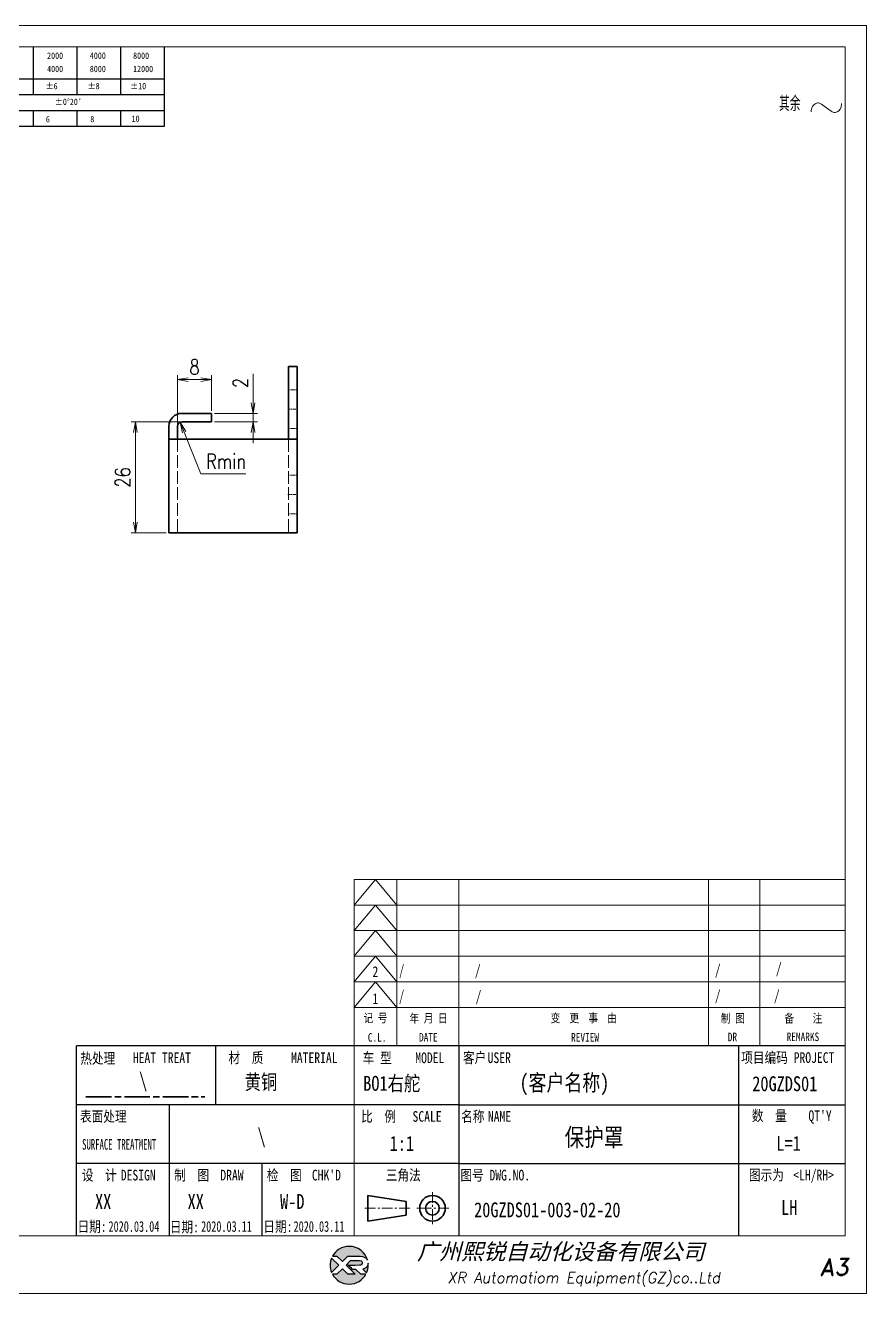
# Model space of a CAD drawing. Header units: inches. Extents: x 269 to 10986, y 1043 to 4337.
# Drawn here: x 7106.7 to 7303.7, y 3497.4 to 3794.4 of the extents above; entities that cross this region are included whole.
import ezdxf
from ezdxf.enums import TextEntityAlignment as Align

# ---------------------------------------------------------------- set-up
doc = ezdxf.new("R2010")
doc.units = ezdxf.units.IN
doc.header["$MEASUREMENT"] = 0
for name, pattern in [('AM_ISO02W050x2', [3.75, 3, -0.75]), ('AM_ISO08W050x2', [9, 6, -0.75, 1.5, -0.75]), ('CENTER', [2, 1.25, -0.25, 0.25, -0.25]), ('DOT2', [0.125, 0, -0.125])]:
    doc.linetypes.add(name, pattern=pattern)
for name, color, linetype in [('DIM', 3, 'Continuous'), ('layer 1', 7, 'Continuous'), ('图\\M+19E79\\M+195B6\\M+18E9A', 7, 'Continuous'), ('图号', 7, 'Continuous'), ('图名', 7, 'Continuous'), ('数量', 7, 'Continuous'), ('材质', 7, 'Continuous'), ('表面处理', 7, 'Continuous'), ('车型', 7, 'Continuous')]:
    doc.layers.add(name, color=color, linetype=linetype)
for name, color, linetype, lineweight in [('中心线', 2, 'AM_ISO08W050x2', 18), ('图框', 7, 'Continuous', 18), ('标注线', 3, 'Continuous', 18), ('热处理', 7, 'Continuous', 20), ('粗实线', 7, 'Continuous', 35), ('粗点划线', 6, 'AM_ISO08W050x2', 35), ('虚线', 1, 'AM_ISO02W050x2', 18)]:
    doc.layers.add(name, color=color, linetype=linetype, lineweight=lineweight)
doc.layers.add('打印', color=7, linetype='Continuous', lineweight=15, plot=False)
doc.layers.add('打印-禁用', color=7, linetype='Continuous', lineweight=15, plot=False)
doc.styles.add('DIM', font='romans.shx', dxfattribs={"width": 0.8, "bigfont": 'bigfont.shx'})
doc.styles.add('STYLE1', font='')
doc.styles.add('国标', font='simfang.ttf', dxfattribs={"width": 0.8})
doc.styles.add('机械长仿宋', font='gbenor.shx', dxfattribs={"height": 1, "bigfont": 'gbcbig.shx'})
doc.styles.add('标题\\M+18E9A', font='romand.shx', dxfattribs={"oblique": 10, "bigfont": 'bigfont.shx'})
doc.styles.get('STYLE1').set_extended_font_data('SimSun')
doc.dimstyles.new('XR 1-1$0', dxfattribs={"dimtxt": 3.5, "dimasz": 2.5, "dimexe": 1, "dimexo": 0.625, "dimgap": 1.2, "dimtad": 1, "dimzin": 9, "dimdsep": 46, "dimtxsty": 'DIM', "dimblk": 'OPEN', "dimcen": 0, "dimclrd": 8, "dimclre": 8, "dimclrt": 2, "dimazin": 2, "dimtfac": 0.5, "dimtmove": 0, "dimatfit": 3, "dimldrblk": 'OPEN', "dimfxl": 0, "dimtolj": 2, "dimlwd": 18, "dimlwe": 18, "dimarcsym": 0})
doc.dimstyles.new('XR 1-1$4', dxfattribs={"dimtxt": 3.5, "dimasz": 2.5, "dimexe": 1, "dimexo": 0.625, "dimgap": 1.2, "dimtad": 1, "dimtoh": 1, "dimdsep": 46, "dimtxsty": 'DIM', "dimblk": 'OPEN', "dimcen": 0, "dimclrd": 8, "dimclre": 8, "dimclrt": 2, "dimazin": 2, "dimtfac": 0.5, "dimtofl": 0, "dimtmove": 0, "dimatfit": 3, "dimldrblk": 'OPEN', "dimfxl": 0, "dimtolj": 2, "dimlwd": 18, "dimlwe": 18, "dimarcsym": 0})

# ---------------------------------------------------------------- blocks, each defined once
blk = doc.blocks.new('XR')
at = {"true_color": 0xfc8000}
h = blk.add_hatch(color=30, dxfattribs=at)
h.set_gradient(color1=(252, 128, 0), rotation=240, one_color=1, tint=1, name='INVCURVED')
edge = h.paths.add_edge_path()
edge.add_spline(control_points=[(-434.18, -5928.47), (-433.9, -5928.74), (-433.63, -5929.01), (-433.63, -5929.01), (-433.63, -5929.01), (-433.63, -5929.01), (-433.36, -5928.74), (-433.09, -5928.47)], knot_values=[0.5625, 0.5625, 0.5625, 0.5625, 0.625, 0.625, 0.625, 0.625, 0.6875, 0.6875, 0.6875, 0.6875], degree=3, periodic=0)
edge.add_spline(control_points=[(-433.09, -5928.47), (-432.82, -5928.2), (-432.54, -5927.93), (-432.54, -5927.93), (-432.54, -5927.93), (-432.54, -5927.93), (-432.04, -5927.93), (-431.53, -5927.93)], knot_values=[0.4375, 0.4375, 0.4375, 0.4375, 0.5, 0.5, 0.5, 0.5, 0.5625, 0.5625, 0.5625, 0.5625], degree=3, periodic=0)
edge.add_spline(control_points=[(-431.53, -5927.93), (-431.03, -5927.93), (-430.52, -5927.93), (-430.52, -5927.93), (-430.52, -5927.93), (-430, -5927.93), (-429.43, -5927.96), (-429.01, -5928.33)], knot_values=[0.25, 0.25, 0.25, 0.25, 0.3125, 0.3125, 0.3125, 0.3125, 0.4375, 0.4375, 0.4375, 0.4375], degree=3, periodic=0)
edge.add_spline(control_points=[(-429.01, -5928.33), (-428.88, -5928.44), (-428.78, -5928.59), (-428.71, -5928.75)], knot_values=[0.125, 0.125, 0.125, 0.125, 0.25, 0.25, 0.25, 0.25], degree=3, periodic=0)
edge.add_spline(control_points=[(-428.71, -5928.75), (-429.13, -5927.18), (-430.58, -5926.02), (-432.31, -5926.02)], knot_values=[0, 0, 0, 0, 0.125, 0.125, 0.125, 0.125], degree=3, periodic=0)
edge.add_spline(control_points=[(-432.31, -5926.02), (-433.72, -5926.02), (-434.94, -5926.79), (-435.58, -5927.93)], knot_values=[0.875, 0.875, 0.875, 0.875, 1, 1, 1, 1], degree=3, periodic=0)
edge.add_spline(control_points=[(-435.58, -5927.93), (-435.58, -5927.93), (-434.72, -5927.93), (-434.72, -5927.93), (-434.72, -5927.93), (-434.72, -5927.93), (-434.45, -5928.2), (-434.18, -5928.47)], knot_values=[0.6875, 0.6875, 0.6875, 0.6875, 0.8125, 0.8125, 0.8125, 0.8125, 0.875, 0.875, 0.875, 0.875], degree=3, periodic=0)
edge = h.paths.add_edge_path()
edge.add_spline(control_points=[(-434.79, -5929.26), (-435.04, -5929.02), (-435.34, -5928.72), (-435.54, -5928.53)], knot_values=[0.562504, 0.562504, 0.562504, 0.562504, 0.656252, 0.656252, 0.656252, 0.656252], degree=3, periodic=0)
edge.add_spline(control_points=[(-435.54, -5928.53), (-435.67, -5928.4), (-435.76, -5928.31), (-435.76, -5928.31), (-435.76, -5928.31), (-435.94, -5928.74), (-436.03, -5929.21), (-436.03, -5929.71)], knot_values=[0.25, 0.25, 0.25, 0.25, 0.312504, 0.312504, 0.312504, 0.312504, 0.562504, 0.562504, 0.562504, 0.562504], degree=3, periodic=0)
edge.add_spline(control_points=[(-436.03, -5929.71), (-436.03, -5930.2), (-435.94, -5930.67), (-435.76, -5931.1), (-435.76, -5931.1), (-435.4, -5930.75), (-435.05, -5930.4)], knot_values=[0.874998, 0.874998, 0.874998, 0.874998, 1.124998, 1.124998, 1.124998, 1.25, 1.25, 1.25, 1.25], degree=3, periodic=0)
edge.add_spline(control_points=[(-435.05, -5930.4), (-434.7, -5930.05), (-434.34, -5929.71), (-434.34, -5929.71), (-434.34, -5929.71), (-434.34, -5929.71), (-434.34, -5929.71), (-434.34, -5929.71)], knot_values=[0.749878, 0.749878, 0.749878, 0.749878, 0.874875, 0.874875, 0.874875, 0.874875, 0.874998, 0.874998, 0.874998, 0.874998], degree=3, periodic=0)
edge.add_spline(control_points=[(-434.34, -5929.71), (-434.34, -5929.71), (-434.34, -5929.71), (-434.34, -5929.71)], knot_values=[0.749634, 0.749634, 0.749634, 0.749634, 0.749817, 0.749817, 0.749817, 0.749817], degree=3, periodic=0)
edge.add_spline(control_points=[(-434.35, -5929.7), (-434.35, -5929.7), (-434.35, -5929.7), (-434.35, -5929.7)], knot_values=[0.738281, 0.738281, 0.738281, 0.738281, 0.742188, 0.742188, 0.742188, 0.742188], degree=3, periodic=0)
edge.add_spline(control_points=[(-434.35, -5929.7), (-434.36, -5929.69), (-434.37, -5929.68), (-434.38, -5929.67)], knot_values=[0.726563, 0.726563, 0.726563, 0.726563, 0.738281, 0.738281, 0.738281, 0.738281], degree=3, periodic=0)
edge.add_spline(control_points=[(-434.38, -5929.67), (-434.38, -5929.66), (-434.39, -5929.65), (-434.4, -5929.65)], knot_values=[0.718751, 0.718751, 0.718751, 0.718751, 0.726563, 0.726563, 0.726563, 0.726563], degree=3, periodic=0)
edge.add_spline(control_points=[(-434.4, -5929.65), (-434.42, -5929.63), (-434.45, -5929.6), (-434.47, -5929.58)], knot_values=[0.703126, 0.703126, 0.703126, 0.703126, 0.718751, 0.718751, 0.718751, 0.718751], degree=3, periodic=0)
edge.add_spline(control_points=[(-434.47, -5929.58), (-434.5, -5929.55), (-434.53, -5929.52), (-434.56, -5929.49)], knot_values=[0.687501, 0.687501, 0.687501, 0.687501, 0.703126, 0.703126, 0.703126, 0.703126], degree=3, periodic=0)
edge.add_spline(control_points=[(-434.56, -5929.49), (-434.63, -5929.42), (-434.71, -5929.35), (-434.79, -5929.26)], knot_values=[0.656252, 0.656252, 0.656252, 0.656252, 0.687501, 0.687501, 0.687501, 0.687501], degree=3, periodic=0)
at = {"true_color": 0x0348ff}
h = blk.add_hatch(color=160, dxfattribs=at)
h.set_gradient(color1=(3, 72, 255), color2=(0, 41, 153), one_color=1, tint=0.3, name='HEMISPHERICAL')
edge = h.paths.add_edge_path()
edge.add_spline(control_points=[(-432.54, -5929.67), (-432.26, -5929.95), (-431.94, -5930.23), (-431.66, -5930.51), (-431.66, -5930.51), (-431.66, -5930.51), (-431.66, -5930.51), (-431.66, -5930.51)], knot_values=[0.736842, 0.736842, 0.736842, 0.736842, 0.789474, 0.789474, 0.789474, 0.789474, 0.802633, 0.802633, 0.802633, 0.802633], degree=3, periodic=0)
edge.add_spline(control_points=[(-431.66, -5930.51), (-431.65, -5930.51), (-431.65, -5930.52), (-431.65, -5930.52)], knot_values=[0.802633, 0.802633, 0.802633, 0.802633, 0.815791, 0.815791, 0.815791, 0.815791], degree=3, periodic=0)
edge.add_spline(control_points=[(-431.65, -5930.52), (-431.64, -5930.53), (-431.64, -5930.53), (-431.64, -5930.53)], knot_values=[0.815791, 0.815791, 0.815791, 0.815791, 0.82237, 0.82237, 0.82237, 0.82237], degree=3, periodic=0)
edge.add_spline(control_points=[(-431.64, -5930.53), (-431.64, -5930.53), (-431.64, -5930.53), (-431.63, -5930.54)], knot_values=[0.82237, 0.82237, 0.82237, 0.82237, 0.828949, 0.828949, 0.828949, 0.828949], degree=3, periodic=0)
edge.add_spline(control_points=[(-431.63, -5930.54), (-431.63, -5930.54), (-431.63, -5930.54), (-431.63, -5930.54), (-431.63, -5930.54), (-431.63, -5930.54), (-431.59, -5930.54), (-431.52, -5930.54)], knot_values=[0.841901, 0.841901, 0.841901, 0.841901, 0.842105, 0.842105, 0.842105, 0.842105, 0.855264, 0.855264, 0.855264, 0.855264], degree=3, periodic=0)
edge.add_spline(control_points=[(-431.52, -5930.54), (-431.46, -5930.54), (-431.38, -5930.54), (-431.3, -5930.54)], knot_values=[0.855264, 0.855264, 0.855264, 0.855264, 0.868422, 0.868422, 0.868422, 0.868422], degree=3, periodic=0)
edge.add_spline(control_points=[(-431.3, -5930.54), (-431.26, -5930.54), (-431.22, -5930.54), (-431.18, -5930.54)], knot_values=[0.868422, 0.868422, 0.868422, 0.868422, 0.875, 0.875, 0.875, 0.875], degree=3, periodic=0)
edge.add_spline(control_points=[(-431.18, -5930.54), (-431.14, -5930.54), (-431.1, -5930.54), (-431.07, -5930.54)], knot_values=[0.875, 0.875, 0.875, 0.875, 0.881579, 0.881579, 0.881579, 0.881579], degree=3, periodic=0)
edge.add_spline(control_points=[(-431.07, -5930.54), (-431.05, -5930.54), (-431.04, -5930.54), (-431.03, -5930.54)], knot_values=[0.881579, 0.881579, 0.881579, 0.881579, 0.884869, 0.884869, 0.884869, 0.884869], degree=3, periodic=0)
edge.add_spline(control_points=[(-431.03, -5930.54), (-431.02, -5930.54), (-431, -5930.54), (-431, -5930.54)], knot_values=[0.884869, 0.884869, 0.884869, 0.884869, 0.888158, 0.888158, 0.888158, 0.888158], degree=3, periodic=0)
edge.add_spline(control_points=[(-431, -5930.54), (-430.99, -5930.54), (-430.99, -5930.54), (-430.98, -5930.54)], knot_values=[0.888158, 0.888158, 0.888158, 0.888158, 0.889803, 0.889803, 0.889803, 0.889803], degree=3, periodic=0)
edge.add_spline(control_points=[(-430.98, -5930.54), (-430.98, -5930.54), (-430.98, -5930.54), (-430.97, -5930.54)], knot_values=[0.889803, 0.889803, 0.889803, 0.889803, 0.891447, 0.891447, 0.891447, 0.891447], degree=3, periodic=0)
edge.add_spline(control_points=[(-430.97, -5930.54), (-430.97, -5930.54), (-430.97, -5930.54), (-430.97, -5930.54)], knot_values=[0.891447, 0.891447, 0.891447, 0.891447, 0.89227, 0.89227, 0.89227, 0.89227], degree=3, periodic=0)
edge.add_spline(control_points=[(-430.97, -5930.54), (-430.97, -5930.54), (-430.97, -5930.54), (-430.97, -5930.54)], knot_values=[0.89227, 0.89227, 0.89227, 0.89227, 0.893092, 0.893092, 0.893092, 0.893092], degree=3, periodic=0)
edge.add_spline(control_points=[(-430.97, -5930.54), (-430.97, -5930.54), (-430.97, -5930.54), (-430.97, -5930.54)], knot_values=[0.893092, 0.893092, 0.893092, 0.893092, 0.893503, 0.893503, 0.893503, 0.893503], degree=3, periodic=0)
edge.add_spline(control_points=[(-430.97, -5930.54), (-430.97, -5930.54), (-430.97, -5930.54), (-430.97, -5930.54)], knot_values=[0.893503, 0.893503, 0.893503, 0.893503, 0.893914, 0.893914, 0.893914, 0.893914], degree=3, periodic=0)
edge.add_spline(control_points=[(-430.97, -5930.54), (-430.97, -5930.54), (-430.97, -5930.54), (-430.97, -5930.54)], knot_values=[0.893914, 0.893914, 0.893914, 0.893914, 0.89412, 0.89412, 0.89412, 0.89412], degree=3, periodic=0)
edge.add_spline(control_points=[(-430.97, -5930.54), (-430.97, -5930.54), (-430.97, -5930.54), (-430.97, -5930.54)], knot_values=[0.89412, 0.89412, 0.89412, 0.89412, 0.894326, 0.894326, 0.894326, 0.894326], degree=3, periodic=0)
edge.add_spline(control_points=[(-430.97, -5930.54), (-430.97, -5930.54), (-430.97, -5930.54), (-430.97, -5930.54)], knot_values=[0.894428, 0.894428, 0.894428, 0.894428, 0.894531, 0.894531, 0.894531, 0.894531], degree=3, periodic=0)
edge.add_spline(control_points=[(-430.97, -5930.54), (-430.97, -5930.54), (-430.97, -5930.54), (-430.97, -5930.54)], knot_values=[0.894531, 0.894531, 0.894531, 0.894531, 0.894583, 0.894583, 0.894583, 0.894583], degree=3, periodic=0)
edge.add_spline(control_points=[(-430.97, -5930.54), (-430.97, -5930.54), (-430.97, -5930.54), (-430.97, -5930.54), (-430.97, -5930.54), (-430.97, -5930.54), (-430.73, -5930.78), (-430.49, -5931.01)], knot_values=[0.894685, 0.894685, 0.894685, 0.894685, 0.894737, 0.894737, 0.894737, 0.894737, 0.921052, 0.921052, 0.921052, 0.921052], degree=3, periodic=0)
edge.add_spline(control_points=[(-430.49, -5931.01), (-430.26, -5931.24), (-430.02, -5931.48), (-430.02, -5931.48)], knot_values=[0.921052, 0.921052, 0.921052, 0.921052, 0.947368, 0.947368, 0.947368, 0.947368], degree=3, periodic=0)
edge.add_spline(control_points=[(-430.02, -5931.48), (-430.02, -5931.48), (-430.02, -5931.48), (-430.02, -5931.48)], knot_values=[0.947522, 0.947522, 0.947522, 0.947522, 0.947573, 0.947573, 0.947573, 0.947573], degree=3, periodic=0)
edge.add_spline(control_points=[(-430.02, -5931.48), (-430.02, -5931.48), (-430.02, -5931.48), (-430.02, -5931.48)], knot_values=[0.947573, 0.947573, 0.947573, 0.947573, 0.947676, 0.947676, 0.947676, 0.947676], degree=3, periodic=0)
edge.add_spline(control_points=[(-430.02, -5931.48), (-430.02, -5931.48), (-430.02, -5931.48), (-430.02, -5931.48)], knot_values=[0.947676, 0.947676, 0.947676, 0.947676, 0.947779, 0.947779, 0.947779, 0.947779], degree=3, periodic=0)
edge.add_spline(control_points=[(-430.02, -5931.48), (-430.02, -5931.48), (-430.02, -5931.48), (-430.02, -5931.48)], knot_values=[0.947779, 0.947779, 0.947779, 0.947779, 0.947984, 0.947984, 0.947984, 0.947984], degree=3, periodic=0)
edge.add_spline(control_points=[(-430.02, -5931.48), (-430.02, -5931.48), (-430.02, -5931.48), (-430.02, -5931.48)], knot_values=[0.947984, 0.947984, 0.947984, 0.947984, 0.94819, 0.94819, 0.94819, 0.94819], degree=3, periodic=0)
edge.add_spline(control_points=[(-430.02, -5931.48), (-430.02, -5931.48), (-430.02, -5931.48), (-430.02, -5931.48)], knot_values=[0.94819, 0.94819, 0.94819, 0.94819, 0.948601, 0.948601, 0.948601, 0.948601], degree=3, periodic=0)
edge.add_spline(control_points=[(-430.02, -5931.48), (-430.02, -5931.48), (-430.02, -5931.48), (-430.02, -5931.48)], knot_values=[0.948601, 0.948601, 0.948601, 0.948601, 0.949012, 0.949012, 0.949012, 0.949012], degree=3, periodic=0)
edge.add_spline(control_points=[(-430.02, -5931.48), (-430.02, -5931.48), (-430.01, -5931.48), (-430.01, -5931.48)], knot_values=[0.949012, 0.949012, 0.949012, 0.949012, 0.949834, 0.949834, 0.949834, 0.949834], degree=3, periodic=0)
edge.add_spline(control_points=[(-430.01, -5931.48), (-430.01, -5931.48), (-430.01, -5931.48), (-430.01, -5931.48)], knot_values=[0.949834, 0.949834, 0.949834, 0.949834, 0.950657, 0.950657, 0.950657, 0.950657], degree=3, periodic=0)
edge.add_spline(control_points=[(-430.01, -5931.48), (-430.01, -5931.48), (-430, -5931.48), (-430, -5931.48)], knot_values=[0.950657, 0.950657, 0.950657, 0.950657, 0.952301, 0.952301, 0.952301, 0.952301], degree=3, periodic=0)
edge.add_spline(control_points=[(-430, -5931.48), (-429.99, -5931.48), (-429.98, -5931.48), (-429.98, -5931.48)], knot_values=[0.952301, 0.952301, 0.952301, 0.952301, 0.953946, 0.953946, 0.953946, 0.953946], degree=3, periodic=0)
edge.add_spline(control_points=[(-429.98, -5931.48), (-429.96, -5931.48), (-429.95, -5931.48), (-429.93, -5931.48)], knot_values=[0.953946, 0.953946, 0.953946, 0.953946, 0.957236, 0.957236, 0.957236, 0.957236], degree=3, periodic=0)
edge.add_spline(control_points=[(-429.93, -5931.48), (-429.91, -5931.48), (-429.89, -5931.48), (-429.87, -5931.48)], knot_values=[0.957236, 0.957236, 0.957236, 0.957236, 0.960525, 0.960525, 0.960525, 0.960525], degree=3, periodic=0)
edge.add_spline(control_points=[(-429.87, -5931.48), (-429.82, -5931.48), (-429.77, -5931.48), (-429.71, -5931.48)], knot_values=[0.960525, 0.960525, 0.960525, 0.960525, 0.967104, 0.967104, 0.967104, 0.967104], degree=3, periodic=0)
edge.add_spline(control_points=[(-429.71, -5931.48), (-429.65, -5931.48), (-429.59, -5931.48), (-429.53, -5931.48)], knot_values=[0.967104, 0.967104, 0.967104, 0.967104, 0.973683, 0.973683, 0.973683, 0.973683], degree=3, periodic=0)
edge.add_spline(control_points=[(-429.53, -5931.48), (-429.41, -5931.48), (-429.29, -5931.48), (-429.19, -5931.48)], knot_values=[0.973683, 0.973683, 0.973683, 0.973683, 0.98684, 0.98684, 0.98684, 0.98684], degree=3, periodic=0)
edge.add_spline(control_points=[(-429.19, -5931.48), (-429.1, -5931.48), (-429.04, -5931.48), (-429.04, -5931.48), (-429.67, -5932.62), (-430.9, -5933.39), (-432.31, -5933.39)], knot_values=[0.98684, 0.98684, 0.98684, 0.98684, 1, 1, 1, 1.052632, 1.052632, 1.052632, 1.052632], degree=3, periodic=0)
edge.add_spline(control_points=[(-432.31, -5933.39), (-433.72, -5933.39), (-434.94, -5932.62), (-435.58, -5931.48), (-435.58, -5931.48), (-435.58, -5931.48), (-435.36, -5931.48), (-435.15, -5931.48)], knot_values=[0.052632, 0.052632, 0.052632, 0.052632, 0.105263, 0.105263, 0.105263, 0.105263, 0.131579, 0.131579, 0.131579, 0.131579], degree=3, periodic=0)
edge.add_spline(control_points=[(-435.15, -5931.48), (-434.93, -5931.48), (-434.72, -5931.48), (-434.72, -5931.48), (-434.72, -5931.48), (-434.72, -5931.48), (-434.45, -5931.21), (-434.18, -5930.94)], knot_values=[0.131579, 0.131579, 0.131579, 0.131579, 0.157895, 0.157895, 0.157895, 0.157895, 0.184211, 0.184211, 0.184211, 0.184211], degree=3, periodic=0)
edge.add_spline(control_points=[(-434.18, -5930.94), (-433.9, -5930.67), (-433.63, -5930.4), (-433.63, -5930.4), (-433.63, -5930.4), (-433.63, -5930.4), (-433.36, -5930.67), (-433.09, -5930.94)], knot_values=[0.184211, 0.184211, 0.184211, 0.184211, 0.210526, 0.210526, 0.210526, 0.210526, 0.236842, 0.236842, 0.236842, 0.236842], degree=3, periodic=0)
edge.add_spline(control_points=[(-433.09, -5930.94), (-432.82, -5931.21), (-432.54, -5931.48), (-432.54, -5931.48), (-432.54, -5931.48), (-432.54, -5931.48), (-432.19, -5931.48), (-431.83, -5931.48)], knot_values=[0.236842, 0.236842, 0.236842, 0.236842, 0.263158, 0.263158, 0.263158, 0.263158, 0.289474, 0.289474, 0.289474, 0.289474], degree=3, periodic=0)
edge.add_spline(control_points=[(-431.83, -5931.48), (-431.48, -5931.48), (-431.12, -5931.48), (-431.12, -5931.48), (-431.12, -5931.48), (-431.12, -5931.48), (-431.57, -5931.03), (-432.02, -5930.59)], knot_values=[0.289474, 0.289474, 0.289474, 0.289474, 0.315789, 0.315789, 0.315789, 0.315789, 0.342105, 0.342105, 0.342105, 0.342105], degree=3, periodic=0)
edge.add_spline(control_points=[(-432.02, -5930.59), (-432.47, -5930.15), (-432.92, -5929.71), (-432.92, -5929.71), (-432.92, -5929.71), (-432.92, -5929.71), (-432.71, -5929.5), (-432.5, -5929.29)], knot_values=[0.342105, 0.342105, 0.342105, 0.342105, 0.368421, 0.368421, 0.368421, 0.368421, 0.394737, 0.394737, 0.394737, 0.394737], degree=3, periodic=0)
edge.add_spline(control_points=[(-432.5, -5929.29), (-432.3, -5929.09), (-432.09, -5928.88), (-432.09, -5928.88)], knot_values=[0.394737, 0.394737, 0.394737, 0.394737, 0.421053, 0.421053, 0.421053, 0.421053], degree=3, periodic=0)
edge.add_spline(control_points=[(-432.09, -5928.88), (-432.09, -5928.88), (-432.06, -5928.86), (-432.06, -5928.86)], knot_values=[0.421053, 0.421053, 0.421053, 0.421053, 0.473684, 0.473684, 0.473684, 0.473684], degree=3, periodic=0)
edge.add_spline(control_points=[(-432.06, -5928.86), (-432.06, -5928.86), (-432.06, -5928.86), (-432.06, -5928.86), (-432.06, -5928.86), (-432.06, -5928.86), (-430.4, -5928.86), (-430.26, -5928.86)], knot_values=[0.473684, 0.473684, 0.473684, 0.473684, 0.473684, 0.473684, 0.473684, 0.473684, 0.526316, 0.526316, 0.526316, 0.526316], degree=3, periodic=0)
edge.add_spline(control_points=[(-430.26, -5928.86), (-429.54, -5928.86), (-429.62, -5929.4), (-429.83, -5929.55)], knot_values=[0.526316, 0.526316, 0.526316, 0.526316, 0.578947, 0.578947, 0.578947, 0.578947], degree=3, periodic=0)
edge.add_spline(control_points=[(-429.83, -5929.55), (-429.94, -5929.62), (-430.08, -5929.65), (-430.26, -5929.65), (-430.26, -5929.65), (-430.26, -5929.65), (-430.48, -5929.65), (-430.71, -5929.66)], knot_values=[0.578947, 0.578947, 0.578947, 0.578947, 0.631579, 0.631579, 0.631579, 0.631579, 0.657895, 0.657895, 0.657895, 0.657895], degree=3, periodic=0)
edge.add_spline(control_points=[(-430.71, -5929.66), (-430.93, -5929.66), (-431.15, -5929.67), (-431.15, -5929.67), (-431.15, -5929.67), (-431.15, -5929.67), (-432.54, -5929.67), (-432.54, -5929.67)], knot_values=[0.657895, 0.657895, 0.657895, 0.657895, 0.684211, 0.684211, 0.684211, 0.684211, 0.736842, 0.736842, 0.736842, 0.736842], degree=3, periodic=0)
edge = h.paths.add_edge_path()
edge.add_spline(control_points=[(-428.6, -5929.32), (-428.61, -5929.67), (-428.76, -5930), (-429.06, -5930.22)], knot_values=[0.8, 0.8, 0.8, 0.8, 1, 1, 1, 1], degree=3, periodic=0)
edge.add_spline(control_points=[(-429.06, -5930.22), (-429.22, -5930.34), (-429.41, -5930.43), (-429.61, -5930.48)], knot_values=[0.6, 0.6, 0.6, 0.6, 0.8, 0.8, 0.8, 0.8], degree=3, periodic=0)
edge.add_spline(control_points=[(-429.61, -5930.48), (-429.61, -5930.48), (-428.9, -5931.19), (-428.9, -5931.19), (-428.9, -5931.19), (-428.69, -5930.73), (-428.58, -5930.23), (-428.58, -5929.71)], knot_values=[0.2, 0.2, 0.2, 0.2, 0.4, 0.4, 0.4, 0.4, 0.6, 0.6, 0.6, 0.6], degree=3, periodic=0)
edge.add_spline(control_points=[(-428.58, -5929.71), (-428.58, -5929.58), (-428.59, -5929.45), (-428.6, -5929.32)], knot_values=[0, 0, 0, 0, 0.2, 0.2, 0.2, 0.2], degree=3, periodic=0)
at = {"layer": 'layer 1', "color": 30}
for points, knots in [([(-432.31, -5926.02), (-430.58, -5926.02), (-429.13, -5927.18), (-428.71, -5928.75), (-428.71, -5928.75), (-428.78, -5928.59), (-428.88, -5928.44), (-429.01, -5928.33), (-429.01, -5928.33), (-429.43, -5927.96), (-430, -5927.93), (-430.52, -5927.93), (-430.52, -5927.93), (-430.52, -5927.93), (-432.54, -5927.93), (-432.54, -5927.93), (-432.54, -5927.93), (-432.54, -5927.93), (-433.63, -5929.01), (-433.63, -5929.01), (-433.63, -5929.01), (-433.63, -5929.01), (-434.72, -5927.93), (-434.72, -5927.93), (-434.72, -5927.93), (-434.72, -5927.93), (-435.58, -5927.93), (-435.58, -5927.93), (-435.58, -5927.93), (-434.94, -5926.79), (-433.72, -5926.02), (-432.31, -5926.02)], [0, 0, 0, 0, 0.125, 0.125, 0.125, 0.125, 0.25, 0.25, 0.25, 0.25, 0.375, 0.375, 0.375, 0.375, 0.5, 0.5, 0.5, 0.5, 0.625, 0.625, 0.625, 0.625, 0.75, 0.75, 0.75, 0.75, 0.875, 0.875, 0.875, 0.875, 1, 1, 1, 1]), ([(-435.76, -5931.1), (-435.94, -5930.67), (-436.03, -5930.2), (-436.03, -5929.71), (-436.03, -5929.71), (-436.03, -5929.21), (-435.94, -5928.74), (-435.76, -5928.31), (-435.76, -5928.31), (-435.76, -5928.31), (-434.34, -5929.71), (-434.34, -5929.71), (-434.34, -5929.71), (-434.34, -5929.71), (-435.76, -5931.1), (-435.76, -5931.1)], [0, 0, 0, 0, 0.25, 0.25, 0.25, 0.25, 0.5, 0.5, 0.5, 0.5, 0.75, 0.75, 0.75, 0.75, 1, 1, 1, 1])]:
    blk.add_open_spline(points, degree=3, knots=knots, dxfattribs=at)
at = {"layer": 'layer 1', "color": 154}
for points, knots in [([(-429.04, -5931.48), (-429.67, -5932.62), (-430.9, -5933.39), (-432.31, -5933.39), (-432.31, -5933.39), (-433.72, -5933.39), (-434.94, -5932.62), (-435.58, -5931.48), (-435.58, -5931.48), (-435.58, -5931.48), (-434.72, -5931.48), (-434.72, -5931.48), (-434.72, -5931.48), (-434.72, -5931.48), (-433.63, -5930.4), (-433.63, -5930.4), (-433.63, -5930.4), (-433.63, -5930.4), (-432.54, -5931.48), (-432.54, -5931.48), (-432.54, -5931.48), (-432.54, -5931.48), (-431.12, -5931.48), (-431.12, -5931.48), (-431.12, -5931.48), (-431.12, -5931.48), (-432.92, -5929.71), (-432.92, -5929.71), (-432.92, -5929.71), (-432.92, -5929.71), (-432.09, -5928.88), (-432.09, -5928.88), (-432.09, -5928.88), (-432.09, -5928.88), (-432.06, -5928.86), (-432.06, -5928.86), (-432.06, -5928.86), (-432.06, -5928.86), (-430.4, -5928.86), (-430.26, -5928.86), (-430.26, -5928.86), (-429.54, -5928.86), (-429.62, -5929.4), (-429.83, -5929.55), (-429.83, -5929.55), (-429.94, -5929.62), (-430.08, -5929.65), (-430.26, -5929.65), (-430.26, -5929.65), (-430.26, -5929.65), (-431.15, -5929.67), (-431.15, -5929.67), (-431.15, -5929.67), (-431.15, -5929.67), (-432.54, -5929.67), (-432.54, -5929.67), (-432.54, -5929.67), (-432.26, -5929.95), (-431.94, -5930.23), (-431.66, -5930.51), (-431.66, -5930.51), (-431.66, -5930.51), (-431.63, -5930.54), (-431.63, -5930.54), (-431.63, -5930.54), (-431.63, -5930.54), (-430.97, -5930.54), (-430.97, -5930.54), (-430.97, -5930.54), (-430.97, -5930.54), (-430.02, -5931.48), (-430.02, -5931.48), (-430.02, -5931.48), (-430.02, -5931.48), (-429.04, -5931.48), (-429.04, -5931.48)], [0, 0, 0, 0, 0.052632, 0.052632, 0.052632, 0.052632, 0.105263, 0.105263, 0.105263, 0.105263, 0.157895, 0.157895, 0.157895, 0.157895, 0.210526, 0.210526, 0.210526, 0.210526, 0.263158, 0.263158, 0.263158, 0.263158, 0.315789, 0.315789, 0.315789, 0.315789, 0.368421, 0.368421, 0.368421, 0.368421, 0.421053, 0.421053, 0.421053, 0.421053, 0.473684, 0.473684, 0.473684, 0.473684, 0.526316, 0.526316, 0.526316, 0.526316, 0.578947, 0.578947, 0.578947, 0.578947, 0.631579, 0.631579, 0.631579, 0.631579, 0.684211, 0.684211, 0.684211, 0.684211, 0.736842, 0.736842, 0.736842, 0.736842, 0.789474, 0.789474, 0.789474, 0.789474, 0.842105, 0.842105, 0.842105, 0.842105, 0.894737, 0.894737, 0.894737, 0.894737, 0.947368, 0.947368, 0.947368, 0.947368, 1, 1, 1, 1]), ([(-428.6, -5929.32), (-428.59, -5929.45), (-428.58, -5929.58), (-428.58, -5929.71), (-428.58, -5929.71), (-428.58, -5930.23), (-428.69, -5930.73), (-428.9, -5931.19), (-428.9, -5931.19), (-428.9, -5931.19), (-429.61, -5930.48), (-429.61, -5930.48), (-429.61, -5930.48), (-429.41, -5930.43), (-429.22, -5930.34), (-429.06, -5930.22), (-429.06, -5930.22), (-428.76, -5930), (-428.61, -5929.67), (-428.6, -5929.32)], [0, 0, 0, 0, 0.2, 0.2, 0.2, 0.2, 0.4, 0.4, 0.4, 0.4, 0.6, 0.6, 0.6, 0.6, 0.8, 0.8, 0.8, 0.8, 1, 1, 1, 1])]:
    blk.add_open_spline(points, degree=3, knots=knots, dxfattribs=at)
blk = doc.blocks.new('GZDEH零件A3图框V01版')
at = {"layer": '中心线', "color": 1, "linetype": 'CENTER', "lineweight": 5, "ltscale": 2}
for p, q in [((3175.82, -1822.66), (3175.82, -1830.26)), ((3170.49, -1826.46), (3159.89, -1826.46)), ((3179.62, -1826.46), (3172.02, -1826.46))]:
    blk.add_line(p, q, dxfattribs=at)
at = {"layer": '图\\M+19E79\\M+195B6\\M+18E9A', "color": 9}
for p, q in [((3082.42, -1561.98), (3082.42, -1554.46)), ((3092.64, -1561.98), (3092.64, -1554.46)), ((3102.86, -1561.98), (3102.86, -1554.46)), ((3113.09, -1573.08), (3113.09, -1554.46)), ((2996.09, -1561.98), (3113.09, -1561.98)), ((3082.42, -1565.68), (3082.42, -1561.98)), ((3092.64, -1565.68), (3092.64, -1561.98)), ((3102.86, -1565.68), (3102.86, -1561.98)), ((2996.09, -1565.68), (3113.09, -1565.68)), ((2996.09, -1569.38), (3113.09, -1569.38)), ((3082.42, -1573.08), (3082.42, -1569.48)), ((3092.64, -1573.08), (3092.64, -1569.38)), ((3102.86, -1573.08), (3102.86, -1569.38)), ((2990.09, -1573.08), (3113.09, -1573.08)), ((3272.49, -1788.46), (3092.49, -1788.46)), ((3124.99, -1788.46), (3124.99, -1802.35)), ((3181.99, -1788.46), (3181.99, -1832.96)), ((3247.49, -1788.46), (3247.49, -1832.96)), ((3181.99, -1802.21), (3092.49, -1802.21)), ((3114.17, -1802.21), (3114.17, -1815.96)), ((3181.99, -1802.21), (3272.49, -1802.21)), ((3181.99, -1815.96), (3092.49, -1815.96)), ((3114.17, -1815.96), (3114.17, -1832.96)), ((3114.17, -1815.96), (3114.17, -1832.96)), ((3135.83, -1815.96), (3135.83, -1832.96)), ((3135.83, -1815.96), (3135.83, -1832.96)), ((3181.99, -1815.96), (3272.49, -1815.96))]:
    blk.add_line(p, q, dxfattribs=at)
at = {"layer": '图\\M+19E79\\M+195B6\\M+18E9A', "color": 7}
blk.add_line((3272.49, -1788.46), (3092.49, -1788.46), dxfattribs=at)
at = {"layer": '图\\M+19E79\\M+195B6\\M+18E9A', "color": 9, "linetype": 'Continuous'}
blk.add_line((3092.49, -1832.96), (3092.49, -1788.46), dxfattribs=at)
at = {"layer": '图框', "linetype": 'Continuous'}
for p, q in [((3272.49, -1554.46), (2882.49, -1554.46)), ((3272.49, -1832.96), (3272.49, -1554.46)), ((3157.49, -1749.46), (3272.49, -1749.46)), ((3157.49, -1832.96), (3157.49, -1749.46)), ((2882.49, -1832.96), (3272.49, -1832.96))]:
    blk.add_line(p, q, dxfattribs=at)
at = {"layer": '图框', "color": 9}
for p, q in [((3157.49, -1755.46), (3162.49, -1749.46)), ((3162.49, -1749.46), (3167.49, -1755.46)), ((3167.49, -1788.46), (3167.49, -1749.46)), ((3240.49, -1788.46), (3240.49, -1749.46)), ((3252.49, -1749.46), (3252.49, -1788.46)), ((3157.49, -1755.46), (3272.49, -1755.46)), ((3157.49, -1761.46), (3162.49, -1755.46)), ((3162.49, -1755.46), (3167.49, -1761.46)), ((3157.49, -1761.46), (3272.49, -1761.46)), ((3157.49, -1767.46), (3162.49, -1761.46)), ((3162.49, -1761.46), (3167.49, -1767.46)), ((3157.49, -1767.46), (3272.49, -1767.46)), ((3157.49, -1773.46), (3162.49, -1767.46)), ((3162.49, -1767.46), (3167.49, -1773.46)), ((3157.49, -1773.46), (3272.49, -1773.46)), ((3157.49, -1779.46), (3162.49, -1773.46)), ((3162.49, -1773.46), (3167.49, -1779.46)), ((3157.49, -1779.46), (3272.49, -1779.46))]:
    blk.add_line(p, q, dxfattribs=at)
at = {"layer": '图框', "color": 9, "linetype": 'Continuous'}
blk.add_line((3181.99, -1749.46), (3181.99, -1832.96), dxfattribs=at)
at = {"layer": '图框', "color": 2, "linetype": 'ByBlock', "lineweight": 35}
for p, q in [((3169.69, -1824.86), (3160.69, -1823.46)), ((3160.69, -1829.46), (3160.69, -1823.46)), ((3169.69, -1824.86), (3169.69, -1828.06)), ((3169.69, -1828.06), (3160.69, -1829.46))]:
    blk.add_line(p, q, dxfattribs=at)
for radius in [3, 1.6]:
    blk.add_circle((3175.82, -1826.46), radius, dxfattribs=at)
at = {"layer": '打印-禁用', "linetype": 'Continuous'}
for p, q in [((3277.49, -1549.46), (2857.49, -1549.46)), ((3277.49, -1846.46), (3277.49, -1549.46)), ((2857.49, -1846.46), (3277.49, -1846.46))]:
    blk.add_line(p, q, dxfattribs=at)
at = {"layer": 'DIM', "xscale": 1.199999999999818, "yscale": 1.199999999999818, "zscale": 1.199999999999818}
blk.add_blockref('XR', (3675.07, 5275.84), dxfattribs=at)
at = {"layer": '图\\M+19E79\\M+195B6\\M+18E9A', "color": 9, "style": '国标'}
for s, height, width, p in [('2000', 1.5, 0.8, (3085.57, -1557.31)), ('4000', 1.5, 0.8, (3095.57, -1557.31)), ('8000', 1.5, 0.8, (3105.7, -1557.31)), ('4000', 1.5, 0.8, (3085.57, -1560.41)), ('8000', 1.5, 0.8, (3095.57, -1560.41)), ('12000', 1.5, 0.8, (3105.7, -1560.41)), ('±6', 1.5, 0.8, (3085.22, -1564.42)), ('±8', 1.5, 0.8, (3095.06, -1564.42)), ('±10', 1.5, 0.8, (3105.02, -1564.42)), ("±0%%D20'", 1.5, 0.8, (3087.38, -1568.12)), ('6', 1.5, 0.8, (3085.28, -1572.19)), ('8', 1.5, 0.8, (3095.68, -1572.15)), ('10', 1.5, 0.8, (3105.36, -1572.06)), ('热处理', 2.5, 0.8, (3093.35, -1792.61)), ('材  质', 2.5, 0.8, (3128.04, -1792.46)), ('项目编码 PROJECT', 2.5, 0.8, (3248.13, -1792.43)), ('表面处理', 2.5, 0.8, (3093.27, -1806.21)), ('比  例\u3000', 2.5, 0.8, (3159.1, -1806.21)), ('SCALE', 2.5, 0.8, (3171.15, -1806.21)), ('名称\u3000', 2.5, 0.8, (3182.54, -1806.21)), ('NAME', 2.5, 0.8, (3188.8, -1806.21)), ('数  量', 2.5, 0.8, (3250.61, -1806.05)), ("QT'Y ", 2.5, 0.8, (3263.86, -1806.05)), ('SURFACE TREATMENT', 2.5, 0.6, (3093.77, -1812.75)), (' DESIGN', 2.5, 0.8, (3101.47, -1819.96)), (' DRAW', 2.5, 0.8, (3124.78, -1819.96)), ("CHK'D", 2.5, 0.8, (3147.58, -1819.96)), ('三角法', 2.5, 0.8, (3164.9, -1819.96)), ('图号', 2.5, 0.8, (3182.36, -1819.96)), ('DWG.NO.', 2.5, 0.8, (3189.16, -1819.96)), ('图示为', 2.5, 0.8, (3249.94, -1819.93)), ('<LH/RH>', 2.5, 0.8, (3260.31, -1819.93))]:
    blk.add_text(s, height=height, dxfattribs=dict(at, width=width)).set_placement(p)
at = {"layer": '图\\M+19E79\\M+195B6\\M+18E9A', "color": 9, "style": '国标', "width": 0.8}
for s, p in [('HEAT TREAT', (3112.45, -1792.46)), ('MATERIAL', (3148.14, -1792.46)), ('客户', (3185.68, -1792.46)), ('USER', (3191.46, -1792.46)), ('设  计', (3097.79, -1819.96)), ('制  图', (3119.43, -1819.96)), ('检  图', (3141.11, -1819.96)), ('日期:', (3096.09, -1832)), ('日期:', (3117.71, -1832.1)), ('日期:', (3139.62, -1832))]:
    blk.add_text(s, height=2.5, dxfattribs=at).set_placement(p, align=Align.CENTER)
for s, p in [('车 型', (3162.87, -1791.2)), ('MODEL', (3175.2, -1791.24))]:
    blk.add_text(s, height=2.5, dxfattribs=at).set_placement(p, align=Align.MIDDLE)
at = {"layer": '图\\M+19E79\\M+195B6\\M+18E9A', "color": 7, "lineweight": -3, "style": 'STYLE1', "oblique": 15}
blk.add_text('广州熙锐自动化设备有限公司 ', height=3.8, dxfattribs=at).set_placement((3172.16, -1838.51))
at = {"layer": '图\\M+19E79\\M+195B6\\M+18E9A', "color": 7, "style": '标题\\M+18E9A', "oblique": 10}
for s, height, p in [('A3', 4, (3269.91, -1840.2)), ('XR Automatiom Equipment(GZ)co..Ltd', 2.5, (3211.26, -1842.9))]:
    blk.add_text(s, height=height, dxfattribs=at).set_placement(p, align=Align.MIDDLE)
at = {"layer": '图框', "color": 9, "style": '国标', "width": 0.8}
for s, p in [('记 号', (3162.47, -1782.94)), ('年 月 日', (3174.9, -1782.98)), ('变  更  事  由', (3211.24, -1782.93)), ('C.L.', (3162.86, -1787.45)), ('DATE', (3174.85, -1787.42)), ('REVIEW', (3211.55, -1787.45))]:
    blk.add_text(s, height=2, dxfattribs=at).set_placement(p, align=Align.CENTER)
for s, p in [('制 图', (3246.15, -1781.95)), ('备    注', (3262.68, -1781.92)), ('DR', (3246.06, -1786.34)), ('REMARKS', (3262.57, -1786.32))]:
    blk.add_text(s, height=2, dxfattribs=at).set_placement(p, align=Align.MIDDLE)
blk = doc.blocks.new('DEH A3')
at = {"layer": '图框'}
blk.add_blockref('GZDEH零件A3图框V01版', (-2857.49, 1846.46), dxfattribs=at)
blk = doc.blocks.new('其余不去材料')
at = {"layer": '标注线', "color": 2, "lineweight": 13}
for points in [[(0, 0.17), (0.01, 0.48), (0.07, 0.79), (0.16, 1.09), (0.28, 1.36), (0.44, 1.6), (0.62, 1.8), (0.82, 1.97), (1.04, 2.09), (1.26, 2.17), (1.49, 2.21), (1.72, 2.21), (1.94, 2.17), (2.37, 1.97), (2.41, 1.95)], [(2.41, 1.95), (3.55, 1.11), (4.7, 0.27)], [(4.7, 0.27), (4.91, 0.14), (5.14, 0.05), (5.37, 0), (5.6, 0), (5.82, 0.04), (6.04, 0.11), (6.45, 0.38), (6.79, 0.8), (7.02, 1.34), (7.11, 1.95), (7.11, 2.09)]]:
    blk.add_lwpolyline(points, dxfattribs=at)
at = {"layer": '标注线', "color": 7, "linetype": 'DOT2', "style": '机械长仿宋'}
blk.add_text('其余', height=3.5, dxfattribs=at).set_placement((-7.56, 0.3))
blk = doc.blocks.new('_Open')
at = {"color": 0, "linetype": 'ByBlock', "lineweight": -2}
for p, q in [((-1, 0.17), (0, 0)), ((-1, -0.17), (0, 0)), ((0, 0), (-1, 0))]:
    blk.add_line(p, q, dxfattribs=at)
blk = doc.blocks.new('*D1028')
at = {"layer": 'Defpoints', "color": 0, "transparency": 16777216}
for p in [(7142.31, 3711.41), (7150.31, 3703.49), (7142.31, 3700.49)]:
    blk.add_point(p, dxfattribs=at)
at = {"layer": 'DIM', "color": 8, "lineweight": 18, "transparency": 16777216}
for p, q in [((7142.31, 3701.11), (7142.31, 3712.41)), ((7147.81, 3711.41), (7144.81, 3711.41)), ((7150.31, 3704.11), (7150.31, 3712.41))]:
    blk.add_line(p, q, dxfattribs=at)
at = {"layer": 'DIM', "color": 8, "lineweight": 18, "transparency": 16777216, "xscale": 2.5, "yscale": 2.5, "zscale": 2.5, "rotation": 180}
blk.add_blockref('_Open', (7142.31, 3711.41), dxfattribs=at)
at = {"layer": 'DIM', "color": 8, "lineweight": 18, "transparency": 16777216, "xscale": 2.5, "yscale": 2.5, "zscale": 2.5}
blk.add_blockref('_Open', (7150.31, 3711.41), dxfattribs=at)
at = {"layer": 'DIM', "color": 2, "transparency": 16777216, "insert": (7146.31, 3714.36), "char_height": 3.5, "attachment_point": 5, "style": 'DIM'}
blk.add_mtext('\\A2;8', dxfattribs=at)
blk = doc.blocks.new('*D1029')
at = {"layer": 'Defpoints', "color": 0, "transparency": 16777216}
for p in [(7143.31, 3701.49), (7132.44, 3675.49), (7140.31, 3675.49)]:
    blk.add_point(p, dxfattribs=at)
at = {"layer": 'DIM', "color": 8, "lineweight": 18, "transparency": 16777216}
for p, q in [((7142.69, 3701.49), (7131.44, 3701.49)), ((7132.44, 3698.99), (7132.44, 3677.99)), ((7139.69, 3675.49), (7131.44, 3675.49))]:
    blk.add_line(p, q, dxfattribs=at)
at = {"layer": 'DIM', "color": 8, "lineweight": 18, "transparency": 16777216, "xscale": 2.5, "yscale": 2.5, "zscale": 2.5}
for p, rotation in [((7132.44, 3701.49), 90), ((7132.44, 3675.49), 270)]:
    blk.add_blockref('_Open', p, dxfattribs=dict(at, rotation=rotation))
at = {"layer": 'DIM', "color": 2, "transparency": 16777216, "insert": (7129.49, 3688.49), "char_height": 3.5, "attachment_point": 5, "rotation": 90, "style": 'DIM'}
blk.add_mtext('\\A2;26', dxfattribs=at)
blk = doc.blocks.new('*D1030')
at = {"layer": 'Defpoints', "color": 0, "transparency": 16777216}
for p in [(7142.94, 3701.41), (7143.31, 3700.49)]:
    blk.add_point(p, dxfattribs=at)
at = {"layer": 'DIM', "color": 8, "lineweight": 18, "transparency": 16777216}
for p, q in [((7147.81, 3689.3), (7143.87, 3699.09)), ((7158.34, 3689.3), (7147.81, 3689.3))]:
    blk.add_line(p, q, dxfattribs=at)
at = {"layer": 'DIM', "color": 8, "lineweight": 18, "transparency": 16777216, "xscale": 2.5, "yscale": 2.5, "zscale": 2.5, "rotation": 111.9054971669083}
blk.add_blockref('_Open', (7142.94, 3701.41), dxfattribs=at)
at = {"layer": 'DIM', "color": 2, "transparency": 16777216, "insert": (7153.68, 3692.25), "char_height": 3.5, "attachment_point": 5, "style": 'DIM'}
blk.add_mtext('\\A2;{\\Fromans,bigfont|c134;Rmin}', dxfattribs=at)
blk = doc.blocks.new('*D1031')
at = {"layer": 'Defpoints', "color": 0, "transparency": 16777216}
for p in [(7150.31, 3703.49), (7150.31, 3701.49), (7160.02, 3703.49)]:
    blk.add_point(p, dxfattribs=at)
at = {"layer": 'DIM', "color": 8, "lineweight": 18, "transparency": 16777216}
for p, q in [((7160.02, 3705.99), (7160.02, 3712.75)), ((7150.94, 3703.49), (7161.02, 3703.49)), ((7150.94, 3701.49), (7161.02, 3701.49)), ((7160.02, 3701.49), (7160.02, 3703.49)), ((7160.02, 3698.99), (7160.02, 3696.49))]:
    blk.add_line(p, q, dxfattribs=at)
at = {"layer": 'DIM', "color": 8, "lineweight": 18, "transparency": 16777216, "xscale": 2.5, "yscale": 2.5, "zscale": 2.5}
for p, rotation in [((7160.02, 3703.49), 270), ((7160.02, 3701.49), 90)]:
    blk.add_blockref('_Open', p, dxfattribs=dict(at, rotation=rotation))
at = {"layer": 'DIM', "color": 2, "transparency": 16777216, "insert": (7157.07, 3710.62), "char_height": 3.5, "attachment_point": 5, "rotation": 90, "style": 'DIM'}
blk.add_mtext('\\A2;2', dxfattribs=at)

msp = doc.modelspace()

# ---------------------------------------------------------------- linework, layer by layer
at = {"layer": '中心线', "ltscale": 0.060016}
for p, q in [((7170.513, 3704.485), (7168.112, 3704.485)), ((7170.513, 3684.485), (7168.112, 3684.485))]:
    msp.add_line(p, q, dxfattribs=at)
at = {"layer": '打印'}
msp.add_lwpolyline([(6883.696, 3794.354), (7303.696, 3794.354), (7303.696, 3497.354), (6883.696, 3497.354)], close=True, dxfattribs=at)
at = {"layer": '粗实线', "ltscale": 0.425}
for p, q in [((7168.313, 3714.485), (7168.313, 3697.485)), ((7170.313, 3714.485), (7170.313, 3697.485))]:
    msp.add_line(p, q, dxfattribs=at)
at = {"layer": '粗实线', "ltscale": 0.05}
for p, q in [((7170.313, 3714.485), (7168.313, 3714.485)), ((7150.313, 3701.485), (7150.313, 3703.485))]:
    msp.add_line(p, q, dxfattribs=at)
at = {"layer": '粗实线', "ltscale": 0.175}
for p, q in [((7143.313, 3703.485), (7150.313, 3703.485)), ((7150.313, 3701.485), (7143.313, 3701.485))]:
    msp.add_line(p, q, dxfattribs=at)
at = {"layer": '粗实线', "ltscale": 0.075}
for p, q in [((7140.313, 3697.485), (7140.313, 3700.485)), ((7142.313, 3697.485), (7142.313, 3700.485)), ((7143.313, 3697.485), (7140.313, 3697.485)), ((7170.313, 3697.485), (7167.313, 3697.485)), ((7140.313, 3675.485), (7143.313, 3675.485)), ((7167.313, 3675.485), (7170.313, 3675.485))]:
    msp.add_line(p, q, dxfattribs=at)
at = {"layer": '粗实线'}
for p, q in [((7140.313, 3697.485), (7140.313, 3675.485)), ((7144.313, 3697.485), (7167.313, 3697.485)), ((7170.313, 3697.485), (7170.313, 3675.485)), ((7167.313, 3675.485), (7143.313, 3675.485))]:
    msp.add_line(p, q, dxfattribs=at)
at = {"layer": '粗实线', "ltscale": 0.025}
msp.add_line((7143.313, 3697.485), (7144.313, 3697.485), dxfattribs=at)
at = {"layer": '粗实线'}
for radius in [3, 1]:
    msp.add_arc((7143.313, 3700.485), radius, 90, 180, dxfattribs=at)
at = {"layer": '粗点划线', "linetype": 'AM_ISO08W050x2'}
msp.add_line((7120.87, 3543.425), (7148.731, 3543.425), dxfattribs=at)
at = {"layer": '虚线', "ltscale": 0.05}
for p, q in [((7170.313, 3708.985), (7168.313, 3708.985)), ((7170.313, 3699.985), (7168.313, 3699.985)), ((7170.313, 3688.985), (7168.313, 3688.985)), ((7170.313, 3679.985), (7168.313, 3679.985))]:
    msp.add_line(p, q, dxfattribs=at)
at = {"layer": '虚线'}
for p, q in [((7142.313, 3697.485), (7142.313, 3675.485)), ((7168.313, 3697.485), (7168.313, 3675.485))]:
    msp.add_line(p, q, dxfattribs=at)

# ---------------------------------------------------------------- block references
at = {"layer": '图框'}
msp.add_blockref('DEH A3', (6883.696, 3497.354), dxfattribs=at)
at = {"layer": '标注线'}
msp.add_blockref('其余不去材料', (7290.727, 3773.965), dxfattribs=at)

# ---------------------------------------------------------------- texts
at = {"layer": '图\\M+19E79\\M+195B6\\M+18E9A', "color": 3, "style": '国标'}
for s, height, width, p in [('2', 2.5, 0.8, (7187.973, 3571.51)), ('/', 2.5, 0.705904, (7194.205, 3571.826)), ('/', 2.5, 0.8, (7211.941, 3571.826)), ('/', 2.5, 0.8, (7268.146, 3571.924)), ('/', 2.5, 0.8, (7282.441, 3572.295)), ('1', 2.5, 0.8, (7187.962, 3565.15)), ('/', 2.5, 0.705904, (7194.205, 3565.826)), ('/', 2.5, 0.8, (7212.113, 3565.741)), ('/', 2.5, 0.8, (7268.146, 3565.924)), ('/', 2.5, 0.8, (7281.977, 3565.935)), ('    (客户名称)', 3.85, 0.8, (7214.041, 3544.834)), ('20GZDS01', 3.5, 0.8, (7276.913, 3544.763)), ('1:1', 3.5, 0.8, (7191.996, 3530.787)), ('XX', 3.5, 0.8, (7122.994, 3517.17)), ('XX', 3.5, 0.8, (7144.674, 3517.17)), ('W-D', 3.5, 0.8, (7166.334, 3517.17)), ('2020.03.04', 2.5, 0.7, (7126.159, 3511.834)), ('2020.03.11', 2.5, 0.7, (7147.839, 3511.834)), ('2020.03.11', 2.5, 0.7, (7169.499, 3511.834))]:
    msp.add_text(s, height=height, dxfattribs=dict(at, width=width)).set_placement(p)
at = {"layer": '图\\M+19E79\\M+195B6\\M+18E9A', "color": 3, "style": '国标', "width": 0.8}
msp.add_text('LH', height=3.5, dxfattribs=at).set_placement((7285.567, 3515.77), align=Align.CENTER)
at = {"layer": '图号', "color": 3, "style": '国标', "width": 0.8}
msp.add_text('20GZDS01-003-02-20', height=3.5, dxfattribs=at).set_placement((7211.775, 3515.227))
at = {"layer": '图名', "color": 3, "style": '国标', "width": 0.8}
msp.add_text('保护罩', height=4.2, dxfattribs=at).set_placement((7239.848, 3531.867), align=Align.CENTER)
at = {"layer": '数量', "color": 3, "style": '国标', "width": 0.8}
msp.add_text('L=1', height=3.5, dxfattribs=at).set_placement((7285.414, 3530.802), align=Align.CENTER)
at = {"layer": '材质', "color": 3, "style": '国标', "width": 0.8}
msp.add_text('黄铜', height=3.5, dxfattribs=at).set_placement((7161.854, 3545.173), align=Align.CENTER)
at = {"layer": '热处理', "color": 3, "style": '国标', "width": 0.8}
msp.add_text('\\', height=3.5, dxfattribs=at).set_placement((7134.275, 3545.55), align=Align.CENTER)
at = {"layer": '表面处理', "color": 3, "style": '国标', "width": 0.8}
msp.add_text('\\', height=3.5, dxfattribs=at).set_placement((7161.996, 3532.497), align=Align.CENTER)
at = {"layer": '车型', "color": 3, "style": '国标', "width": 0.8}
msp.add_text('BO1右舵', height=3.5, dxfattribs=at).set_placement((7185.801, 3544.85))

# ---------------------------------------------------------------- dimensions: what is measured, and where the dimension line sits
at = {"layer": 'DIM'}
dim = msp.add_linear_dim(base=(7142.313, 3711.405), p1=(7150.313, 3703.485), p2=(7142.313, 3700.485), dimstyle='XR 1-1$0', dxfattribs=at)
dim.commit()
dim.dimension.update_dxf_attribs({"geometry": '*D1028', "text_midpoint": (7146.313, 3714.355)})
for base, p1, p2, picture, middle in [((7160.02, 3703.485), (7150.313, 3701.485), (7150.313, 3703.485), '*D1031', (7157.07, 3710.619)), ((7132.444, 3675.485), (7143.313, 3701.485), (7140.313, 3675.485), '*D1029', (7129.494, 3688.485))]:
    dim = msp.add_linear_dim(base=base, p1=p1, p2=p2, angle=90, dimstyle='XR 1-1$0', dxfattribs=at)
    dim.commit()
    dim.dimension.update_dxf_attribs({"geometry": picture, "text_midpoint": middle})
dim = msp.add_radius_dim(center=(7143.313, 3700.485), mpoint=(7142.94, 3701.413), text='{\\Fromans,bigfont|c134;Rmin}', dimstyle='XR 1-1$4', override={"dimtmove": 1}, dxfattribs=at)
dim.commit()
dim.dimension.update_dxf_attribs({"geometry": '*D1030', "text_midpoint": (7147.809, 3689.305), "dimtype": 164})

doc.saveas('drawing.dxf')
